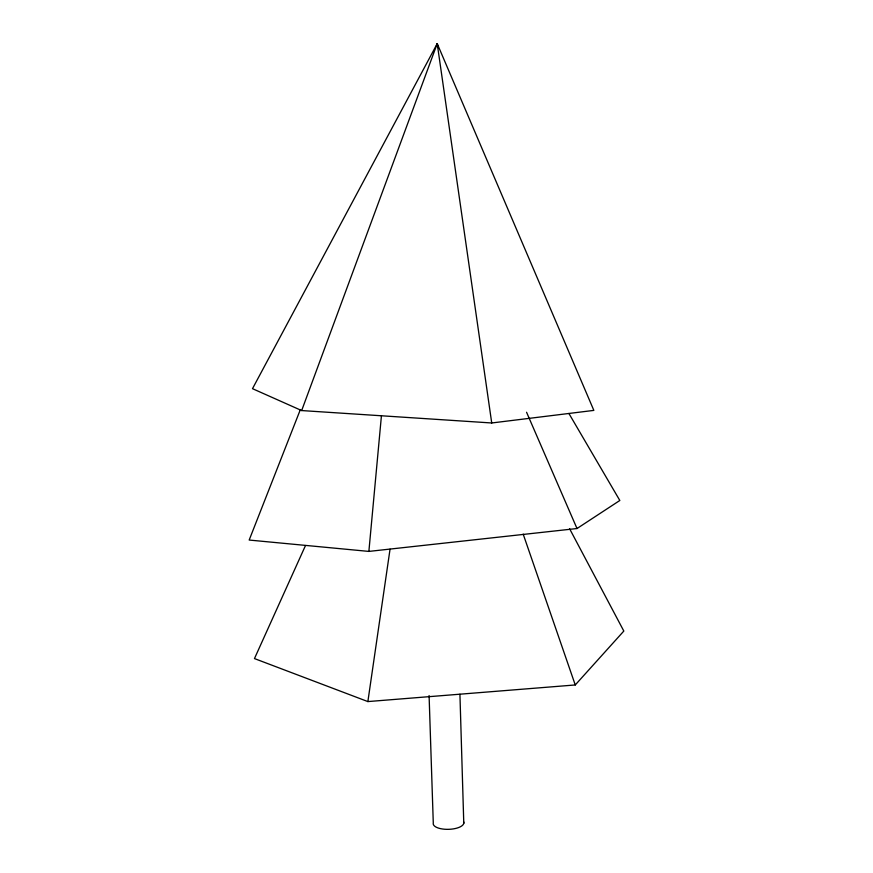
<?xml version="1.0" encoding="UTF-8"?>
<svg xmlns="http://www.w3.org/2000/svg" width="873" height="873" viewBox="0 0 873 873"><rect width="100%" height="100%" fill="white"/><g stroke="black" fill="none" stroke-linecap="round" stroke-linejoin="round"><path stroke-width="1.31" d="M437.089 46.378L437.22 43.65L593.847 410.397L491.728 422.979L301.665 410.561L252.493 388.671L437.22 43.65L438.159 47.633M300.367 409.579L249.176 540.049L368.875 551.409L381.446 415.603M305.485 545.549L254.469 658.58L367.871 701.576L390.045 549.172M436.642 46.313L437.22 43.65L491.728 422.979M301.665 410.561L437.22 43.65M367.871 701.576L575.252 684.956L623.824 631.059L569.567 528.678M368.875 551.409L577.009 528.525L619.83 500.48L568.912 413.486M526.561 412.252L577.009 528.525M523.189 534.134L575.252 684.956M429.09 695.541L433.281 822.966A15.321 6.133 -1.8 0 0 449.093 829.317A15.321 6.133 -1.8 0 0 463.596 821.711M459.929 694.242L463.781 823.315"/></g></svg>
